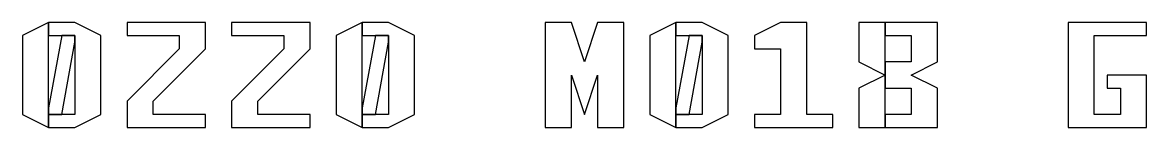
# Model space of a CAD drawing. Extents: x -18850 to 18850, y -21700 to 21700.
# Drawn here: x -3850 to 3675, y 20500 to 21200 of the extents above; entities that cross this region are included whole.
import ezdxf

# ---------------------------------------------------------------- set-up
doc = ezdxf.new("R2010")
doc.units = 0
doc.layers.add('GAP', color=1, linetype='continuous')

msp = doc.modelspace()

# ---------------------------------------------------------------- linework, layer by layer
at = {"layer": 'gap'}
for points in [[(-3850, 20587.5), (-3675, 20500), (-3675, 21200), (-3850, 21112.5), (-3850, 20587.5)], [(-3675, 20500), (-3500, 20500), (-3325, 20587.5), (-3325, 21112.5), (-3500, 21200), (-3675, 21200), (-3675, 21112.5), (-3500, 21112.5), (-3500, 20587.5), (-3675, 20587.5), (-3675, 20500)], [(-3150, 20500), (-2625, 20500), (-2625, 20587.5), (-2975, 20587.5), (-2975, 20675), (-2625, 21025), (-2625, 21200), (-3150, 21200), (-3150, 21112.5), (-2800, 21112.5), (-2800, 21025), (-3150, 20675), (-3150, 20500), (-3150, 20500)], [(-2450, 20500), (-1925, 20500), (-1925, 20587.5), (-2275, 20587.5), (-2275, 20675), (-1925, 21025), (-1925, 21200), (-2450, 21200), (-2450, 21112.5), (-2100, 21112.5), (-2100, 21025), (-2450, 20675), (-2450, 20500), (-2450, 20500)], [(-1750, 20587.5), (-1575, 20500), (-1575, 21200), (-1750, 21112.5), (-1750, 20587.5)], [(-1575, 20500), (-1400, 20500), (-1225, 20587.5), (-1225, 21112.5), (-1400, 21200), (-1575, 21200), (-1575, 21112.5), (-1400, 21112.5), (-1400, 20587.5), (-1575, 20587.5), (-1575, 20500)], [(-350, 20500), (-175, 20500), (-175, 20850), (-87.5, 20587.5), (0, 20850), (0, 20500), (175, 20500), (175, 21200), (0, 21200), (-87.5, 20937.5), (-175, 21200), (-350, 21200), (-350, 20500), (-350, 20500)], [(350, 20587.5), (525, 20500), (525, 21200), (350, 21112.5), (350, 20587.5)], [(525, 20500), (700, 20500), (875, 20587.5), (875, 21112.5), (700, 21200), (525, 21200), (525, 21112.5), (700, 21112.5), (700, 20587.5), (525, 20587.5), (525, 20500)], [(1050, 20500), (1575, 20500), (1575, 20587.5), (1400, 20587.5), (1400, 21200), (1225, 21200), (1050, 21112.5), (1050, 21025), (1225, 21025), (1225, 20587.5), (1050, 20587.5), (1050, 20500), (1050, 20500)], [(1750, 20500), (1925, 20500), (1925, 21200), (1750, 21200), (1750, 20937.5), (1925, 20850), (1750, 20762.5), (1750, 20500)], [(1925, 20500), (2275, 20500), (2275, 20762.5), (2100, 20850), (2275, 20937.5), (2275, 21200), (1925, 21200), (1925, 21112.5), (2100, 21112.5), (2100, 20937.5), (1925, 20937.5), (1925, 20762.5), (2100, 20762.5), (2100, 20587.5), (1925, 20587.5), (1925, 20500)], [(3150, 20500), (3675, 20500), (3675, 20850), (3412.5, 20850), (3412.5, 20762.5), (3500, 20762.5), (3500, 20587.5), (3325, 20587.5), (3325, 21112.5), (3675, 21112.5), (3675, 21200), (3150, 21200), (3150, 20500), (3150, 20500)], [(-3675, 20587.5), (-3587.5, 20587.5), (-3500, 21068.8), (-3500, 21112.5), (-3587.5, 21112.5), (-3675, 20631.2), (-3675, 20587.5)], [(-1575, 20587.5), (-1487.5, 20587.5), (-1400, 21068.8), (-1400, 21112.5), (-1487.5, 21112.5), (-1575, 20631.2), (-1575, 20587.5)], [(525, 20587.5), (612.5, 20587.5), (700, 21068.8), (700, 21112.5), (612.5, 21112.5), (525, 20631.2), (525, 20587.5)]]:
    msp.add_lwpolyline(points, dxfattribs=at)

doc.saveas('drawing.dxf')
